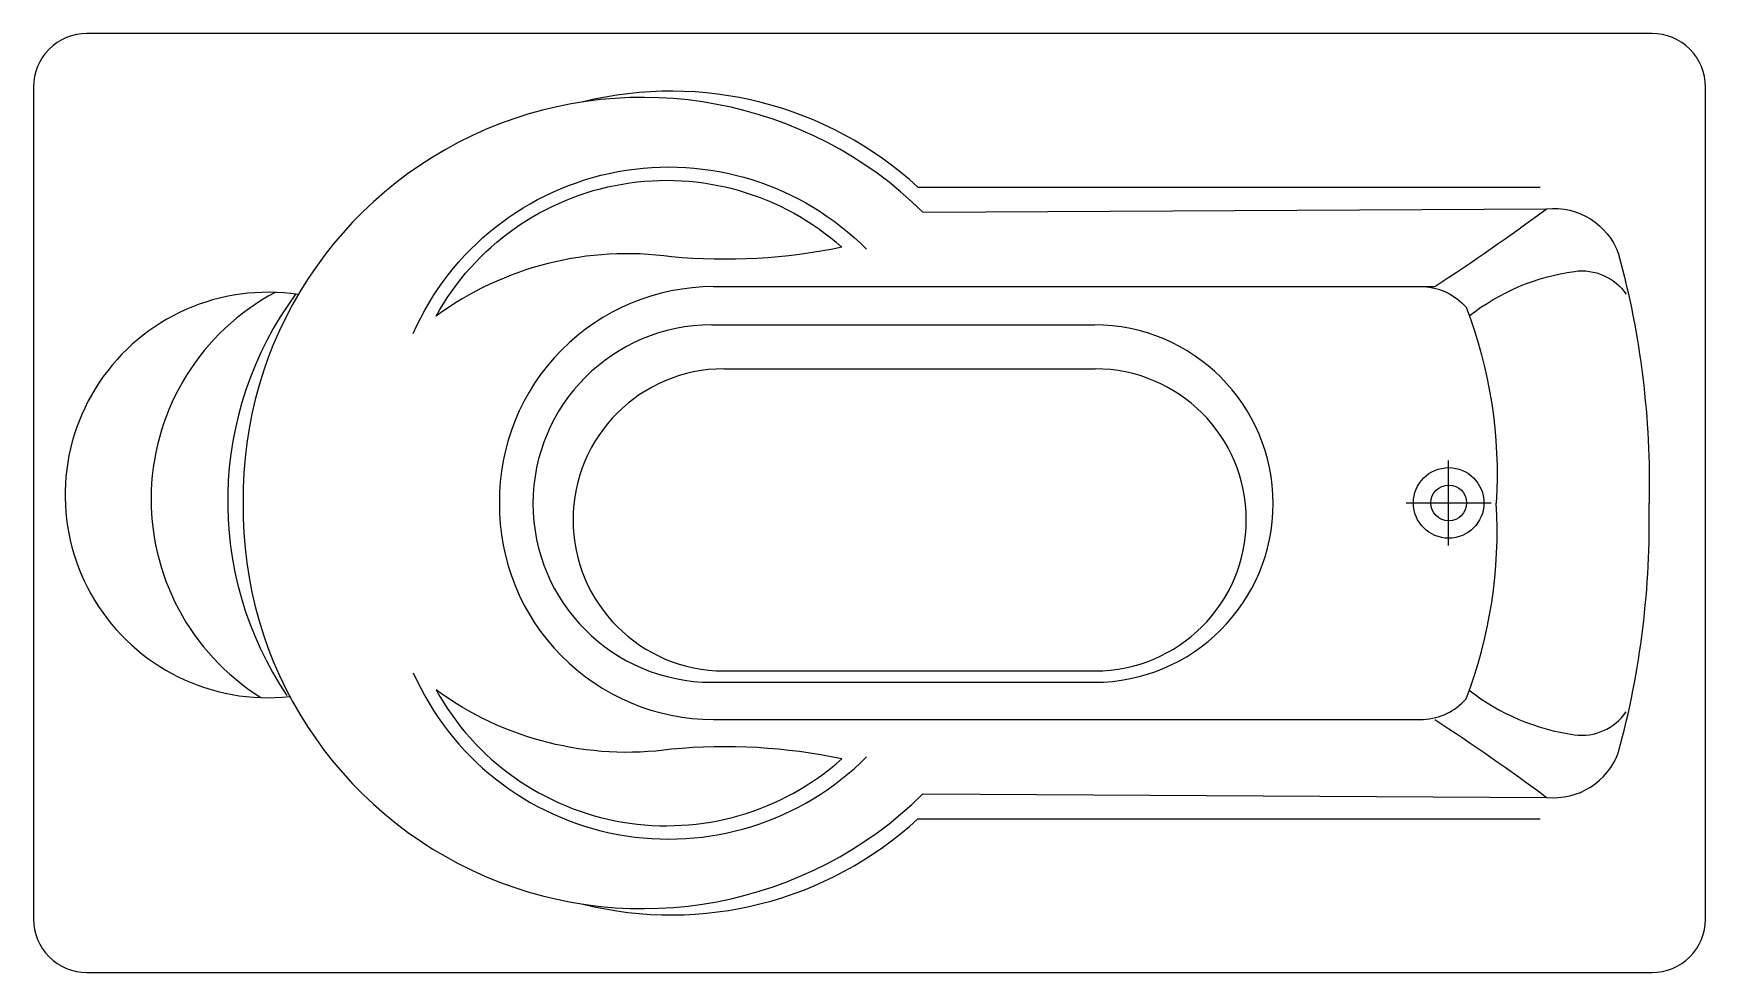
# Model space of a CAD drawing. Header units: metres. Extents: x 30 to 38.4, y 11.3 to 22.1.
# Drawn here: x 29.995 to 31.756, y 19.463 to 20.451 of the extents above; entities that cross this region are included whole.
import ezdxf
from ezdxf.enums import TextEntityAlignment as Align

# ---------------------------------------------------------------- set-up
doc = ezdxf.new("R2010")
doc.units = ezdxf.units.M
doc.header["$MEASUREMENT"] = 0
for name, color, linetype in [('ID-WC', 7, 'Continuous'), ('WC-DET', 8, 'Continuous'), ('WC-OUT', 7, 'Continuous')]:
    doc.layers.add(name, color=color, linetype=linetype)
doc.styles.get("Standard").update_dxf_attribs({"font": 'arial.ttf'})

# ---------------------------------------------------------------- blocks, each defined once
blk = doc.blocks.new('HOLE')
for p, q in [((0, -0.0391), (0, 0.0391)), ((-0.0391, 0), (0.0391, 0))]:
    blk.add_line(p, q)
for centre, radius in [((0, 0), 0.0325), ((0.0001, 0), 0.0165)]:
    blk.add_circle(centre, radius)
blk = doc.blocks.new('TF7150P')
at = {"layer": 'WC-DET'}
for p, q in [((-0.7254, 0.2909), (-0.1524, 0.2909)), ((-0.9136, 0.1993), (-0.2494, 0.1993)), ((-0.9153, 0.1641), (-0.5629, 0.1641)), ((-0.9039, 0.1236), (-0.5621, 0.1236)), ((-0.9153, -0.1651), (-0.5629, -0.1651)), ((-0.9039, -0.1546), (-0.5621, -0.1546)), ((-0.9136, -0.1993), (-0.2599, -0.1993)), ((-0.7254, -0.2909), (-0.1524, -0.2909))]:
    blk.add_line(p, q, dxfattribs=at)
at = {"layer": 'WC-DET', "color": 7}
for p, q in [((-0.7207, 0.268), (-0.1464, 0.2711)), ((-0.7207, -0.268), (-0.1464, -0.2711))]:
    blk.add_line(p, q, dxfattribs=at)
at = {"layer": 'WC-DET'}
for points in [[(-1.1902, 0.1563, -0.527607), (-0.7726, 0.2338, -2.406872)], [(-1.1691, 0.1722, -0.481511), (-0.7955, 0.2356, -0.075269), (-0.9523, 0.2268, 0.194848), (-1.1691, 0.1722)], [(-0.2494, 0.1993, 0.01563), (-0.1464, 0.2711, -0.332536)], [(-0.2176, 0.1724, -0.13234), (-0.1207, 0.2134, -0.284735), (-0.0731, 0.1923, -0.498431)], [(-0.2599, 0.1993, -0.205829), (-0.2206, 0.1804, 0.539688)], [(-0.2206, 0.1804, -0.107607), (-0.1927, 0, -4.967205)], [(-0.2206, -0.1804, 0.107607), (-0.1927, 0, 4.967205)], [(-1.1902, -0.1563, 0.527607), (-0.7726, -0.2338, 2.406872)], [(-1.1691, -0.1722, 0.481511), (-0.7955, -0.2356, 0.075269), (-0.9523, -0.2268, -0.194848), (-1.1691, -0.1722)], [(-0.2599, -0.1993, 0.205829), (-0.2206, -0.1804, -0.539688)], [(-0.2176, -0.1724, 0.13234), (-0.1207, -0.2134, 0.284735), (-0.0731, -0.1923, 0.498431)], [(-0.2494, -0.1993, -0.01563), (-0.1464, -0.2711, 0.332536)]]:
    blk.add_lwpolyline(points, format="xyb", dxfattribs=at)
at = {"layer": 'WC-DET', "color": 7}
for points in [[(-0.1464, 0.2711, -0.347203), (-0.0801, 0.2292, -0.071946), (-0.052, 0, 10.967911)], [(-0.1464, -0.2711, 0.347203), (-0.0801, -0.2292, 0.071946), (-0.052, 0, -10.967911)]]:
    blk.add_lwpolyline(points, format="xyb", dxfattribs=at)
for centre, radius, start, end in [((-0.9788, 0.0056), 0.368, 45.4702, 180.878), ((-1.3241, 0.0074), 0.1867, 81.3631, 276.2518), ((-1.2158, 0.0036), 0.2158, 118.1061, 237.8699), ((-0.9788, -0.0056), 0.368, 179.122, 314.5298)]:
    blk.add_arc(centre, radius, start, end, dxfattribs=at)
at = {"layer": 'WC-DET'}
for centre, radius, start, end in [((-0.9527, 0.0434), 0.336, 47.43, 103.9502), ((-1.0398, 0.0018), 0.3213, 143.6232, 213.9001), ((-0.9136, 0.0021), 0.1972, 90, 180.6152), ((-0.9153, -0.0005), 0.1646, 90, 270), ((-0.5629, -0.0005), 0.1646, 270, 90), ((-0.9039, -0.0155), 0.1391, 90, 270), ((-0.5621, -0.0155), 0.1391, 270, 90), ((-0.9136, -0.0021), 0.1972, 179.3848, 270), ((-0.9527, -0.0434), 0.336, 256.0498, 312.57)]:
    blk.add_arc(centre, radius, start, end, dxfattribs=at)
at = {"layer": 'WC-OUT'}
blk.add_lwpolyline([(-1.4907, -0.4325), (-0.0493, -0.4325, 0.414214), (0, -0.3832), (0, 0.3832, 0.414214), (-0.0493, 0.4325), (-1.4907, 0.4325, 0.414214), (-1.54, 0.3832), (-1.54, -0.3832, 0.414214)], format="xyb", close=True, dxfattribs=at)
at = {"layer": 'WC-DET'}
blk.add_blockref('HOLE', (-0.2366, 0.0001), dxfattribs=at)
at = {"color": 4, "flags": 3}
blk.add_attdef('SERIAL', text='', height=0.025, dxfattribs=at).set_placement((-0.75, 0), align=Align.CENTER)

msp = doc.modelspace()

# ---------------------------------------------------------------- block references
at = {"layer": 'ID-WC', "xscale": 1.143000000000029, "yscale": 1.143000000000029, "zscale": 1.143000000000029}
msp.add_blockref('TF7150P', (31.7555, 19.957), dxfattribs=at)

doc.saveas('drawing.dxf')
